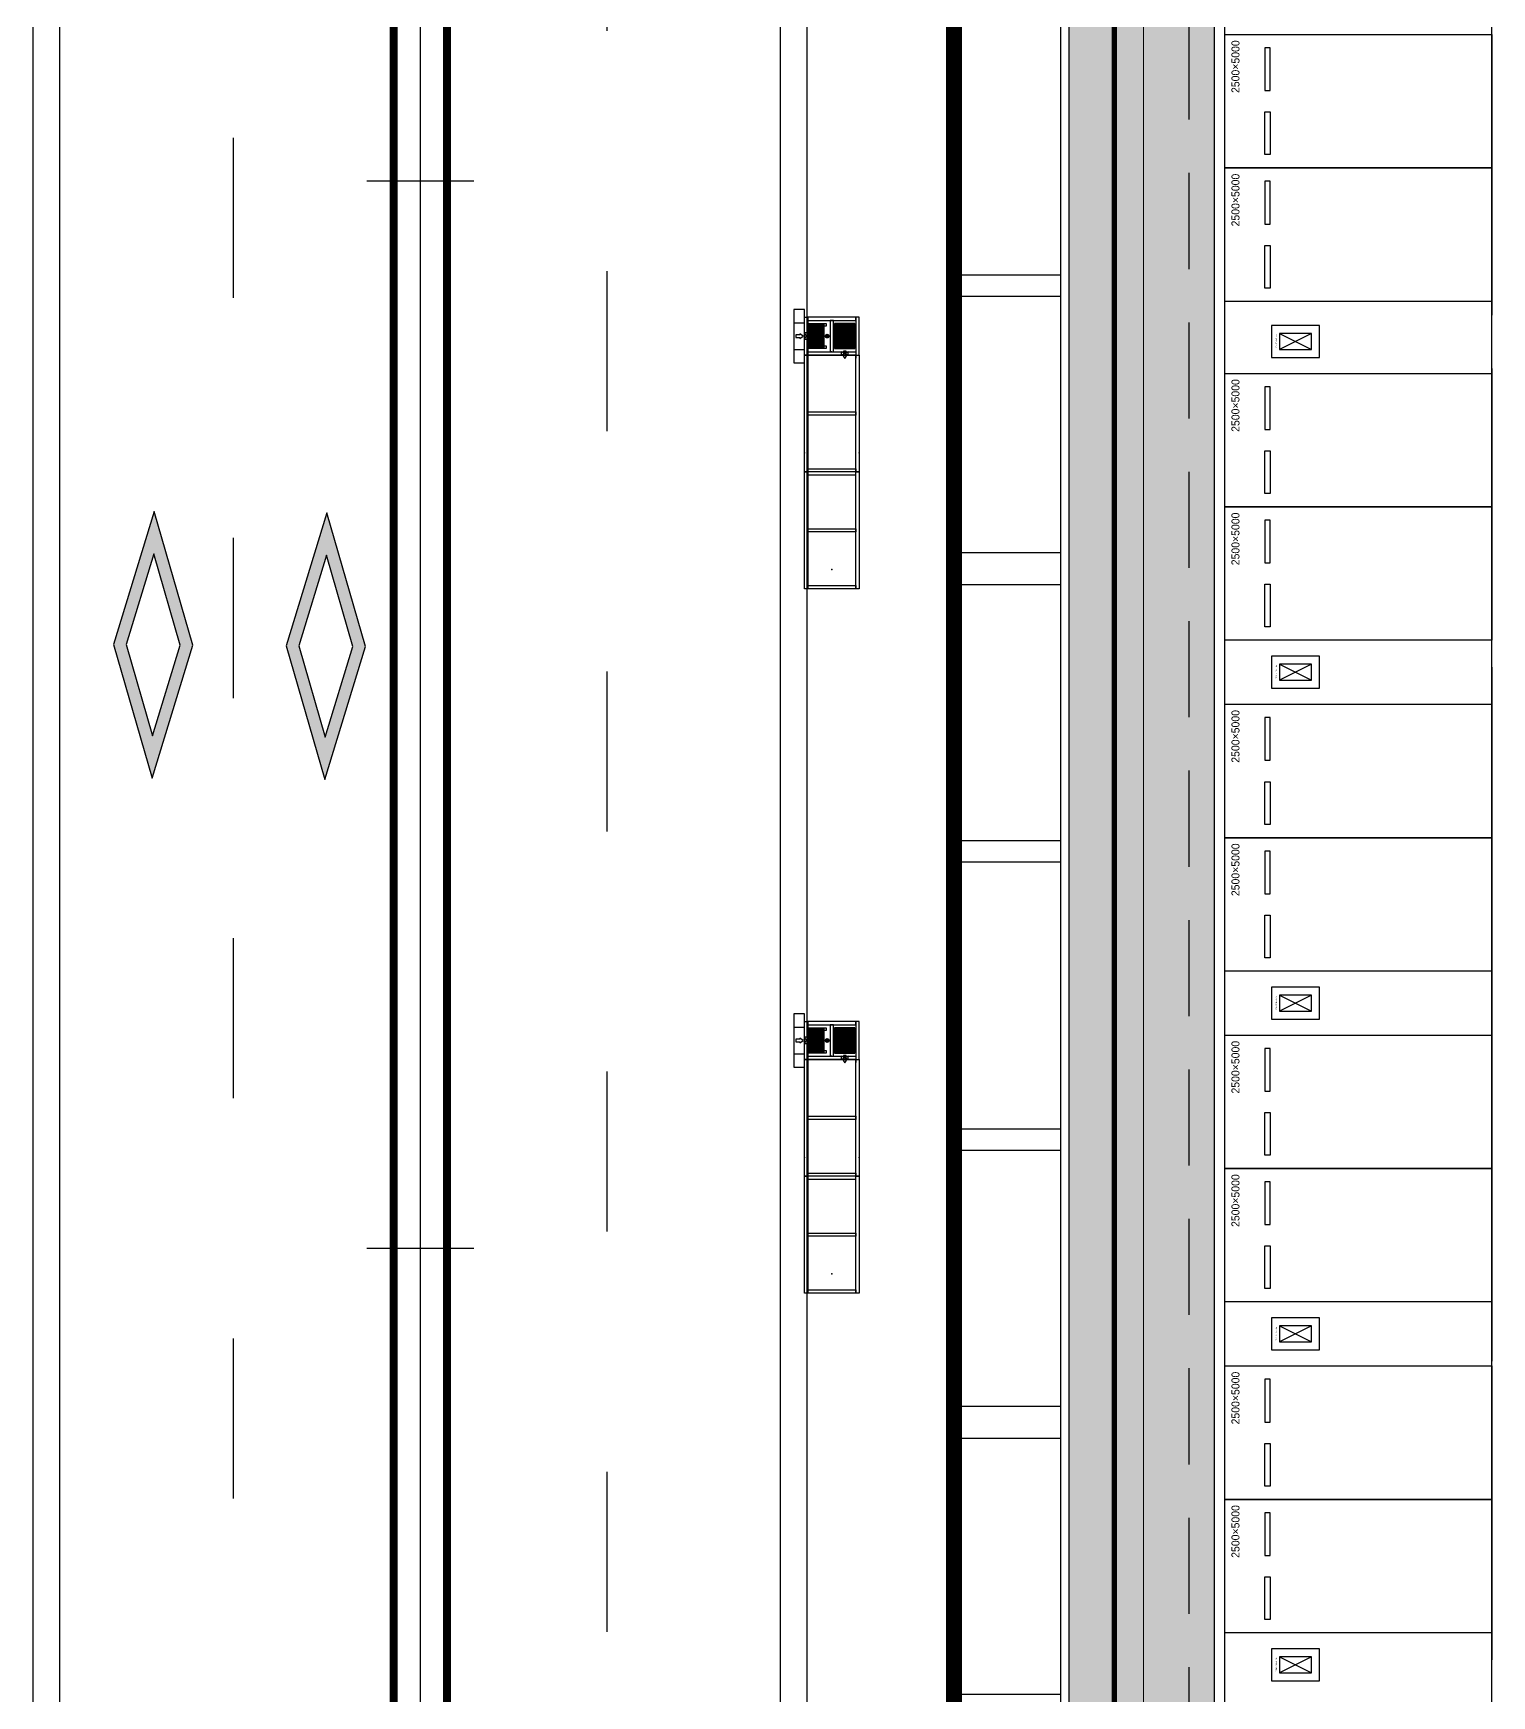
# Model space of a CAD drawing. Header units: millimetres. Extents: x -58335 to 291665, y -66693 to 213307.
# Drawn here: x 10133 to 37454, y 19475 to 50630 of the extents above; entities that cross this region are included whole.
import ezdxf
from ezdxf.enums import TextEntityAlignment as Align
from ezdxf.xclip import XClip

# ---------------------------------------------------------------- set-up
doc = ezdxf.new("R2010")
doc.units = ezdxf.units.MM
doc.header["$LTSCALE"] = 1000
doc.header["$XCLIPFRAME"] = 0
for name, pattern in [('X-SITE$0$ACAD_ISO03W100', [30, 12, -18]), ('X-SITE$0$H1', [1.5, 1, -0.5]), ('X-SITE$0$HID', [2.8, 1.8, -1]), ('X-SITE$0$HIDDEN', [0.375, 0.25, -0.125]), ('X-SITE$0$HIDDEN2', [4.75, 3.17, -1.58]), ('X-SITE$0$PHANTOM2', [1.25, 0.625, -0.125, 0.125, -0.125, 0.125, -0.125])]:
    doc.linetypes.add(name, pattern=pattern)
for name, color, linetype in [('X-SITE$0$-MY-계획선', 253, 'Continuous'), ('X-SITE$0$-MY-녹지', 254, 'Continuous'), ('X-SITE$0$-MY-녹지-건축한계선', 253, 'Continuous'), ('X-SITE$0$-MY-보조선', 253, 'Continuous'), ('X-SITE$0$-MY-포장선', 254, 'Continuous'), ('X-SITE$0$-경계휀스', 5, 'Continuous'), ('X-SITE$0$-보도선', 7, 'Continuous'), ('X-SITE$0$0-노면표시', 7, 'Continuous'), ('X-SITE$0$A-BOUNDARY(PLAN)', 2, 'X-SITE$0$PHANTOM2'), ('X-SITE$0$A-FUR', 252, 'X-SITE$0$H1'), ('X-SITE$0$A-HAT', 252, 'Continuous'), ('X-SITE$0$A-PARK', 8, 'Continuous'), ('X-SITE$0$A-ROAD', 6, 'Continuous'), ('X-SITE$0$A-ROAD-PED', 8, 'Continuous'), ('X-SITE$0$A-전기충전기', 1, 'Continuous'), ('X-SITE$0$PV-COL', 8, 'Continuous'), ('X-SITE$0$PV-주차장', 6, 'Continuous'), ('X-SITE$0$도로중심선', 9, 'Continuous'), ('X-SITE$0$도로체인', 9, 'Continuous'), ('X-SITE$0$식물재배화분', 253, 'Continuous'), ('X-SITE$0$차선계획', 7, 'Continuous')]:
    doc.layers.add(name, color=color, linetype=linetype)
doc.layers.add('X-SITE$0$-변경 블럭 외곽-', color=252, linetype='Continuous', lineweight=0)
doc.layers.add('X-SITE$0$NOPLOT', color=193, linetype='Continuous', plot=False)
doc.layers.add('X-SITE$0$건축한계선(3m)', color=193, linetype='Continuous', plot=False)
doc.styles.add('X-SITE$0$Gtx', font='')
doc.styles.add('X-SITE$0$XA-B2F_PLAN$0$XA-B2F_PLAN$0$Gtx', font='')
doc.styles.get('X-SITE$0$Gtx').set_extended_font_data('Dotum')
doc.styles.get('X-SITE$0$XA-B2F_PLAN$0$XA-B2F_PLAN$0$Gtx').set_extended_font_data('Dotum')
doc.linetypes.add('X-SITE$0$FENCELINE1', pattern='A,6.35,-2.54,[133,ltypeshp.shx,S=2.54,R=0,X=-2.54,Y=0],-2.54,25.4', length=36.83)
pattern_1 = [(0, (-29382.5, 14650.24), (317.5, 317.5), [158.75, -476.25]), (90, (-29303.13, 14570.87), (-317.5, 317.5), [158.75, -476.25])]

# ---------------------------------------------------------------- blocks, each defined once
blk = doc.blocks.new('X-SITE$0$240910_L-1F')
at = {"layer": 'X-SITE$0$-MY-녹지'}
h = blk.add_hatch(dxfattribs=at)
h.set_pattern_fill('CROSS', color=256, scale=50, style=2)
h.set_pattern_definition(pattern_1)
edge = h.paths.add_edge_path()
edge.add_line((18171, 114605), (18171, 166105))
edge.add_line((18171, 166105), (47421, 166105))
edge.add_line((47421, 166105), (47421, 168105))
edge.add_line((47421, 168105), (46571, 168105))
edge.add_line((46571, 168105), (46571, 168905))
edge.add_line((46571, 168905), (47284, 168905))
edge.add_arc((45571, 168205), 1850, 22.2338, 32.7206)
edge.add_line((47128, 169205), (6314, 169205))
edge.add_line((6314, 169205), (1000, 163892))
edge.add_line((1000, 163892), (1000, -788))
edge.add_line((1000, -788), (6314, -6102))
edge.add_line((6314, -6102), (95101, -6102))
edge.add_line((95101, -6102), (95316, -5952))
edge.add_line((95316, -5952), (98071, -5952))
edge.add_line((98071, -5952), (98071, -5402))
edge.add_line((98071, -5402), (96971, -5402))
edge.add_line((96971, -5402), (96971, -4402))
edge.add_line((96971, -4402), (98071, -4402))
edge.add_line((98071, -4402), (98071, 31055))
edge.add_arc((96271, 31055), 1800, 360, 450)
edge.add_line((96271, 32855), (91071, 32855))
edge.add_arc((91071, 31055), 1800, 90, 180)
edge.add_line((89271, 31055), (89271, 30055))
edge.add_line((89271, 30055), (96471, 30055))
edge.add_line((96471, 30055), (96471, -3545))
edge.add_line((96471, -3545), (8071, -3545))
edge.add_line((8071, -3545), (8071, -795))
edge.add_line((8071, -795), (2871, -795))
edge.add_line((2871, -795), (2871, 103855))
edge.add_line((2871, 103855), (49071, 103855))
edge.add_arc((49071, 105655), 1800, 270, 360)
edge.add_line((50871, 105655), (50871, 114605))
edge.add_line((50871, 114605), (18171, 114605))
h = blk.add_hatch(dxfattribs=at)
h.set_pattern_fill('CROSS', color=256, scale=50, style=2)
h.set_pattern_definition(pattern_1)
edge = h.paths.add_edge_path()
edge.add_line((18171, 114605), (18171, 166105))
edge.add_line((18171, 166105), (47421, 166105))
edge.add_line((47421, 166105), (47421, 168105))
edge.add_line((47421, 168105), (46571, 168105))
edge.add_line((46571, 168105), (46571, 168905))
edge.add_line((46571, 168905), (47284, 168905))
edge.add_arc((45571, 168205), 1850, 22.2338, 32.7206)
edge.add_line((47128, 169205), (6314, 169205))
edge.add_line((6314, 169205), (1000, 163892))
edge.add_line((1000, 163892), (1000, -788))
edge.add_line((1000, -788), (6314, -6102))
edge.add_line((6314, -6102), (95101, -6102))
edge.add_line((95101, -6102), (95316, -5952))
edge.add_line((95316, -5952), (98071, -5952))
edge.add_line((98071, -5952), (98071, -5402))
edge.add_line((98071, -5402), (96971, -5402))
edge.add_line((96971, -5402), (96971, -4402))
edge.add_line((96971, -4402), (98071, -4402))
edge.add_line((98071, -4402), (98071, 31055))
edge.add_arc((96271, 31055), 1800, 360, 450)
edge.add_line((96271, 32855), (91071, 32855))
edge.add_arc((91071, 31055), 1800, 90, 180)
edge.add_line((89271, 31055), (89271, 30055))
edge.add_line((89271, 30055), (96471, 30055))
edge.add_line((96471, 30055), (96471, -3545))
edge.add_line((96471, -3545), (8071, -3545))
edge.add_line((8071, -3545), (8071, -795))
edge.add_line((8071, -795), (2871, -795))
edge.add_line((2871, -795), (2871, 103855))
edge.add_line((2871, 103855), (49071, 103855))
edge.add_arc((49071, 105655), 1800, 270, 360)
edge.add_line((50871, 105655), (50871, 114605))
edge.add_line((50871, 114605), (18171, 114605))
at = {"layer": 'X-SITE$0$-MY-녹지-건축한계선'}
h = blk.add_hatch(dxfattribs=at)
h.set_pattern_fill('CROSS', color=256, scale=50, style=2)
h.set_pattern_definition(pattern_1)
h.paths.add_polyline_path([(1000, 83796), (150, 83796), (150, 62), (1000, -788)])
h.paths.add_polyline_path([(150, 91096), (1000, 91096), (1000, 131996), (150, 131996)])
h = blk.add_hatch(dxfattribs=at)
h.set_pattern_fill('CROSS', color=256, scale=50, style=2)
h.set_pattern_definition(pattern_1)
h.paths.add_polyline_path([(1000, 83796), (150, 83796), (150, 62), (1000, -788)])
h.paths.add_polyline_path([(150, 91096), (1000, 91096), (1000, 131996), (150, 131996)])
at = {"layer": 'X-SITE$0$-MY-계획선'}
blk.add_line((0, 0), (0, 83946), dxfattribs=at)
blk.add_line((0, 0), (0, 83946), dxfattribs=at)
at = {"layer": 'X-SITE$0$-MY-보조선'}
blk.add_line((150, 83796), (150, 62), dxfattribs=at)
blk.add_line((150, 83796), (150, 62), dxfattribs=at)
at = {"layer": 'X-SITE$0$-MY-포장선'}
for points in [[(0, 60746), (-2000, 60746)], [(0, 60746), (-2000, 60746)], [(0, 60346), (-2000, 60346)], [(0, 60346), (-2000, 60346)], [(0, 55546), (-2000, 55546)], [(0, 55546), (-2000, 55546)], [(0, 54946), (-2000, 54946)], [(0, 54946), (-2000, 54946)], [(0, 50146), (-2000, 50146)], [(0, 50146), (-2000, 50146)], [(0, 49746), (-2000, 49746)], [(0, 49746), (-2000, 49746)], [(0, 44746), (-2000, 44746)], [(0, 44746), (-2000, 44746)], [(0, 44346), (-2000, 44346)], [(0, 44346), (-2000, 44346)], [(0, 39546), (-2000, 39546)], [(0, 39546), (-2000, 39546)], [(0, 38946), (-2000, 38946)], [(0, 38946), (-2000, 38946)], [(0, 34146), (-2000, 34146)], [(0, 34146), (-2000, 34146)]]:
    blk.add_lwpolyline(points, dxfattribs=at)
at = {"layer": 'X-SITE$0$-경계휀스', "linetype": 'X-SITE$0$FENCELINE1', "lineweight": 0, "ltscale": 0.1}
blk.add_lwpolyline([(46571, 168505), (8161, 168505), (1550, 161894), (1550, -348)], dxfattribs=at)
blk.add_lwpolyline([(46571, 168505), (8161, 168505), (1550, 161894), (1550, -348)], dxfattribs=at)
blk = doc.blocks.new('X-SITE$0$SITE-2')
at = {"layer": 'X-SITE$0$도로중심선', "color": 252}
blk.add_lwpolyline([(184746.349, 192619.877), (184314.067, 192619.877, 0.414208), (184297.067, 192602.877), (184297.067, 192435.57, 0.414218), (184314.067, 192418.57), (184746.349, 192418.57)], format="xyb", dxfattribs=at)
at = {"layer": 'X-SITE$0$도로체인', "color": 252}
for p, q in [((184298.067, 192500.18), (184296.067, 192500.18)), ((184298.067, 192480.18), (184296.067, 192480.18))]:
    blk.add_line(p, q, dxfattribs=at)
blk = doc.blocks.new('X-SITE$0$A$C58c92af8')
at = {"layer": 'X-SITE$0$0-노면표시'}
h = blk.add_hatch(color=252, dxfattribs=at)
h.dxf.hatch_style = 1
h.paths.add_polyline_path([(302465, 343269), (303226, 345764), (302501, 348269), (301741, 345775)])
h.paths.add_polyline_path([(302471, 344062), (301976, 345773), (302496, 347476), (302990, 345766)], flags=16)
h = blk.add_hatch(color=252, dxfattribs=at)
h.dxf.hatch_style = 1
h.paths.add_polyline_path([(305699, 343245), (306460, 345740), (305735, 348245), (304975, 345750)])
h.paths.add_polyline_path([(305705, 344038), (305210, 345749), (305729, 347452), (306224, 345741)], flags=16)
at = {"layer": 'X-SITE$0$-보도선'}
blk.add_line((314736, 290099), (314736, 456906), dxfattribs=at)
at = {"layer": 'X-SITE$0$-보도선', "color": 252}
for points in [[(300236, 262849), (300236, 481406), (485736, 481406, 0.414214), (497736, 493406), (497736, 659907)], [(411757, 280099), (324736, 280099, -0.414214), (314736, 290099), (314736, 456906, -0.414214), (324736, 466906), (364557, 466906)]]:
    blk.add_lwpolyline(points, format="xyb", dxfattribs=at)
at = {"layer": 'X-SITE$0$0-노면표시', "color": 252}
for points in [[(302501, 348269), (301741, 345775), (302465, 343269), (303226, 345764)], [(305735, 348245), (304975, 345750), (305699, 343245), (306460, 345740)], [(302496, 347476), (301976, 345773), (302471, 344062), (302990, 345766)], [(305729, 347452), (305210, 345749), (305705, 344038), (306224, 345741)]]:
    blk.add_lwpolyline(points, close=True, dxfattribs=at)
at = {"layer": 'X-SITE$0$NOPLOT', "color": 251, "lineweight": 0}
blk.add_lwpolyline([(487915, 282849), (494986, 289920), (494986, 457085), (487915, 464156), (324557, 464156), (317486, 457085), (317486, 289920), (324557, 282849)], close=True, dxfattribs=at)
at = {"layer": 'X-SITE$0$차선계획', "color": 252}
for points in [[(300736, 262849), (300736, 455906, -0.437645), (325736, 480906), (485986, 480906, 0.414214), (498236, 493156), (498236, 659907)], [(411757, 279599), (324736, 279599, -0.414214), (314236, 290099), (314236, 456906, -0.414214), (324736, 467406), (364563, 467406)]]:
    blk.add_lwpolyline(points, format="xyb", dxfattribs=at)
at = {"layer": 'X-SITE$0$차선계획', "color": 252, "linetype": 'X-SITE$0$ACAD_ISO03W100', "ltscale": 0.25, "flags": 128}
for points in [[(303986, 292273), (303986, 455906, -0.441146), (325736, 477656), (488986, 477656)], [(310986, 289773), (310986, 456906, -0.414214), (324736, 470656), (486486, 470656)]]:
    blk.add_lwpolyline(points, format="xyb", dxfattribs=at)
at = {"layer": 'X-SITE$0$차선계획', "color": 252, "const_width": 150}
for points in [[(306986, 289773), (306986, 455906, -0.445456), (325736, 474656), (488986, 474656)], [(307986, 289773), (307986, 455906, -0.447216), (325736, 473656), (488986, 473656)]]:
    blk.add_lwpolyline(points, format="xyb", dxfattribs=at)
at = {"layer": 'X-SITE$0$A-FUR', "ltscale": 10, "xscale": 1000, "yscale": 1000, "zscale": 1000}
blk.add_blockref('X-SITE$0$SITE-2', (-183989581, -192145721), dxfattribs=at)
blk = doc.blocks.new('X-SITE$0$일반형')
at = {"layer": 'X-SITE$0$A-PARK'}
for p, q in [((-4250, 2250), (-4250, 1450)), ((-4150, 2250), (-4250, 2250)), ((-4150, 1450), (-4150, 2250)), ((-4250, 1450), (-4150, 1450)), ((-4250, 250), (-4250, 1050)), ((-4250, 1050), (-4150, 1050)), ((-4150, 1050), (-4150, 250)), ((-4150, 250), (-4250, 250))]:
    blk.add_line(p, q, dxfattribs=at)
blk.add_lwpolyline([(0, 2500), (0, 0), (-5000, 0), (-5000, 2500)], close=True, dxfattribs=at)
at = {"layer": 'X-SITE$0$NOPLOT', "ltscale": 10, "style": 'X-SITE$0$XA-B2F_PLAN$0$XA-B2F_PLAN$0$Gtx'}
blk.add_text('2500×5000', height=150, rotation=90, dxfattribs=at).set_placement((-4801, 1899), align=Align.MIDDLE_CENTER)
blk = doc.blocks.new('X-SITE$0$A$Cc6527170')
for p, q in [((350, 525), (50, -75)), ((350, -75), (50, 525))]:
    blk.add_line(p, q)
for points in [[(-100, -225), (500, -225), (500, 675), (-100, 675)], [(50, -75), (350, -75), (350, 525), (50, 525)]]:
    blk.add_lwpolyline(points, close=True)
at = {"linetype": 'Continuous', "style": 'X-SITE$0$Gtx'}
blk.add_text('주차장 PV 캐노피 기둥', height=20, dxfattribs=at).set_placement((200, 588, 0), align=Align.MIDDLE)
blk = doc.blocks.new('X-SITE$0$s4')
at = {"layer": 'X-SITE$0$식물재배화분'}
h = blk.add_hatch(dxfattribs=at)
h.set_pattern_fill('HONEY', color=8, scale=0.1, style=0)
h.set_pattern_definition([(180, (256.349269, 35.191289), (-0.01875, 0.0108253175), [0.0125, -0.025]), (60, (256.349269, 35.191289), (0.01874999996, 0.01082531757), [0.0125, -0.025]), (120, (256.349269, 35.191289), (-4e-11, 0.02165063507), [-0.025, 0.0125])])
h.paths.add_polyline_path([(0.235, 1.137), (0.235, 0.959), (-0.235, 0.959), (-0.235, 1.137)])
h = blk.add_hatch(dxfattribs=at)
h.set_pattern_fill('HONEY', color=8, scale=0.1, style=0)
h.set_pattern_definition([(180, (256.349269, 34.993789), (-0.01875, 0.0108253175), [0.0125, -0.025]), (60, (256.349269, 34.993789), (0.01874999996, 0.01082531757), [0.0125, -0.025]), (120, (256.349269, 34.993789), (-4e-11, 0.02165063507), [-0.025, 0.0125])])
h.paths.add_polyline_path([(0.235, 0.939), (0.235, 0.762), (-0.235, 0.762), (-0.235, 0.939)])
h = blk.add_hatch(dxfattribs=at)
h.set_pattern_fill('HEX', color=8, scale=0.05, style=0)
h.set_pattern_definition([(180, (0.93054, 0.26), (0, 0.01082532), [0.00625, -0.0125]), (60, (0.93054, 0.26), (0.009375, -0.00541266), [0.00625, -0.0125]), (120, (0.92429, 0.26), (0.009375, 0.00541266), [0.00625, -0.0125])])
h.paths.add_polyline_path([(-0.234, 0.261), (-0.234, 0.559), (0.234, 0.559), (0.234, 0.261)])
at = {"layer": 'X-SITE$0$식물재배화분', "color": 8}
for p, q in [((0.235, 1.137), (-0.235, 1.137)), ((-0.235, 1.137), (-0.235, 0.762)), ((0.235, 0.762), (0.235, 1.137)), ((-0.235, 0.762), (0.235, 0.762)), ((-0.235, 0.26), (-0.235, 0.56)), ((-0.235, 0.56), (0.235, 0.56)), ((-0.234, 0.261), (-0.234, 0.559)), ((-0.234, 0.559), (0.234, 0.559)), ((0.234, 0.559), (0.234, 0.261)), ((0.235, 0.56), (0.235, 0.26)), ((0.235, 0.26), (-0.235, 0.26)), ((0.234, 0.261), (-0.234, 0.261))]:
    blk.add_line(p, q, dxfattribs=at)
at = {"layer": 'X-SITE$0$식물재배화분', "linetype": 'X-SITE$0$HIDDEN', "ltscale": 3}
for p, q in [((0.355, 1.013), (0.295, 1.013)), ((2.605, 1.16), (2.605, 0.26)), ((0.356, 0.888), (0.295, 0.888))]:
    blk.add_line(p, q, dxfattribs=at)
at = {"layer": 'X-SITE$0$식물재배화분'}
for p, q in [((0.355, 0.26), (0.355, 1.16)), ((0.355, 1.16), (0.415, 1.16)), ((0.295, 0.71), (0.295, 0.74)), ((0.295, 0.71), (0.295, 0.68)), ((0.415, 0.26), (0.355, 0.26))]:
    blk.add_line(p, q, dxfattribs=at)
for points in [[(0.355, 1.22), (-0.355, 1.22), (-0.355, 1.16), (0.355, 1.16)], [(-0.295, 1.16), (-0.355, 1.16), (-0.355, 0.26), (-0.295, 0.26)], [(0.355, 1.16), (0.355, 0.26), (0.295, 0.26), (0.295, 1.16)], [(2.545, 1.16), (0.355, 1.16), (0.355, 1.22), (2.545, 1.22)], [(4.735, 1.16), (2.545, 1.16), (2.545, 1.22), (4.735, 1.22)], [(4.735, 1.16), (4.735, 0.26), (4.675, 0.26), (4.675, 1.16)], [(-0.355, 0.26), (0.355, 0.26), (0.355, 0.2), (-0.355, 0.2)], [(2.545, 0.2), (0.355, 0.2), (0.355, 0.26), (2.545, 0.26)], [(4.735, 0.2), (2.545, 0.2), (2.545, 0.26), (4.735, 0.26)]]:
    blk.add_lwpolyline(points, close=True, dxfattribs=at)
at = {"layer": 'X-SITE$0$식물재배화분', "color": 8}
for points in [[(0.235, 0.959), (-0.235, 0.959)], [(0.235, 0.939), (-0.235, 0.939)], [(0, 0.655), (0, 0.585)], [(0.035, 0.62), (-0.035, 0.62)]]:
    blk.add_lwpolyline(points, dxfattribs=at)
at = {"layer": 'X-SITE$0$식물재배화분', "color": 7}
for points in [[(0.35, 0.994), (0.35, 0.977), (0.28, 0.977), (0.28, 0.925), (0.35, 0.925), (0.35, 0.909), (0.418, 0.951)], [(-0.043, 0.107), (-0.026, 0.107), (-0.026, 0.037), (0.026, 0.037), (0.026, 0.107), (0.043, 0.107), (0, 0.175)]]:
    blk.add_lwpolyline(points, close=True, dxfattribs=at)
at = {"layer": 'X-SITE$0$식물재배화분', "linetype": 'X-SITE$0$HIDDEN', "ltscale": 3}
for points in [[(0.295, 1.013), (0.356, 0.888)], [(0.355, 1.013), (0.295, 0.888)], [(-0.062, 0.26), (-0.062, 0.2)], [(0.063, 0.2), (-0.062, 0.26)], [(-0.062, 0.2), (0.063, 0.26)], [(0.063, 0.26), (0.063, 0.2)]]:
    blk.add_lwpolyline(points, dxfattribs=at)
for points in [[(1.48, 0.26), (1.42, 0.26), (1.42, 1.16), (1.48, 1.16)], [(2.545, 1.16), (2.545, 0.26), (2.485, 0.26), (2.485, 1.16)], [(3.67, 0.26), (3.61, 0.26), (3.61, 1.16), (3.67, 1.16)]]:
    blk.add_lwpolyline(points, close=True, dxfattribs=at)
at = {"layer": 'X-SITE$0$식물재배화분', "color": 8}
for points in [[(0.295, 0.74), (-0.295, 0.74), (-0.295, 0.68), (0.295, 0.68)], [(-0.235, 0.56), (-0.235, 0.606), (-0.185, 0.606), (-0.185, 0.56)], [(0.185, 0.56), (0.185, 0.606), (0.235, 0.606), (0.235, 0.56)], [(0.5, 0.2), (-0.5, 0.2), (-0.5, 0), (0.5, 0)]]:
    blk.add_lwpolyline(points, close=True, dxfattribs=at)
for points in [[(-0.234, 0.463), (-0.194, 0.463, -0.414214), (-0.181, 0.45), (-0.181, 0.37, -0.414214), (-0.194, 0.358), (-0.234, 0.358)], [(-0.234, 0.363), (-0.194, 0.363, 0.414214), (-0.186, 0.37), (-0.186, 0.45, 0.414214), (-0.194, 0.458), (-0.234, 0.458)], [(0.234, 0.463), (0.194, 0.463, 0.414214), (0.182, 0.45), (0.182, 0.37, 0.414214), (0.194, 0.358), (0.234, 0.358)], [(0.234, 0.363), (0.194, 0.363, -0.414214), (0.187, 0.37), (0.187, 0.45, -0.414214), (0.194, 0.458), (0.234, 0.458)]]:
    blk.add_lwpolyline(points, format="xyb", dxfattribs=at)
at = {"layer": 'X-SITE$0$식물재배화분', "color": 8, "linetype": 'X-SITE$0$HIDDEN2', "ltscale": 0.2}
for points in [[(-0.25, 0), (-0.25, 0), (-0.25, 0.2)], [(0.25, 0), (0.25, 0), (0.25, 0.2)]]:
    blk.add_lwpolyline(points, dxfattribs=at)
at = {"layer": 'X-SITE$0$식물재배화분', "color": 8}
for centre, radius in [((0, 0.62), 0.035), ((0, 0.62), 0.03), ((-0.231, 0.46), 0.0025), ((-0.231, 0.36), 0.0025), ((0.232, 0.46), 0.0025), ((0.232, 0.36), 0.0025)]:
    blk.add_circle(centre, radius, dxfattribs=at)
at = {"layer": 'X-SITE$0$식물재배화분', "linetype": 'X-SITE$0$HIDDEN', "ltscale": 3}
for p in [(2.19, 1.22), (2.19, 0.2)]:
    blk.add_point(p, dxfattribs=at)
at = {"layer": 'X-SITE$0$식물재배화분'}
blk.add_point((4.375, 0.71), dxfattribs=at)
blk = doc.blocks.new('X-SITE$0$A$C2afb0e87')
at = {"layer": 'X-SITE$0$식물재배화분', "lineweight": 0, "xscale": 1000, "yscale": 1000, "zscale": 1000, "rotation": 270}
for p in [(-10071, -112600), (-10071, -125800)]:
    blk.add_blockref('X-SITE$0$s4', p, dxfattribs=at)

msp = doc.modelspace()

# ---------------------------------------------------------------- linework, layer by layer
at = {"layer": 'X-SITE$0$-변경 블럭 외곽-', "color": 8, "lineweight": 0, "elevation": 0}
msp.add_lwpolyline([(204882.5, 150483.9), (197811.4, 157555), (34453.6, 157555), (27382.5, 150484), (27382.5, -16680.8), (34453.6, -23751.8), (197811.4, -23751.8), (204882.5, -16680.8), (204882.5, 150483.9)], dxfattribs=at)
at = {"layer": 'X-SITE$0$A-BOUNDARY(PLAN)', "color": 2, "ltscale": 5, "const_width": 300, "elevation": 0}
msp.add_lwpolyline([(204882.5, 150483.9), (197811.4, 157555), (34453.6, 157555), (27382.5, 150484), (27382.5, -16680.8), (34453.6, -23751.8), (197811.4, -23751.8), (204882.5, -16680.8), (204882.5, 150483.9)], dxfattribs=at)
at = {"layer": 'X-SITE$0$A-BOUNDARY(PLAN)', "color": 2, "ltscale": 5, "const_width": 100, "elevation": 0}
msp.add_lwpolyline([(196568.8, 154555), (35696.2, 154555), (30382.5, 149241.3), (30382.5, -15438.1), (35696.2, -20751.8), (196568.8, -20751.8), (201882.5, -15438.1), (201882.5, 149241.3)], close=True, dxfattribs=at)
at = {"layer": 'X-SITE$0$A-HAT'}
msp.add_line((32253.6, 89205), (32253.6, -15445), dxfattribs=at)
at = {"layer": 'X-SITE$0$A-ROAD', "elevation": 0}
msp.add_lwpolyline([(121653.6, -26501.8, 0.4142136), (127653.6, -20501.8), (127653.6, 16405, 0.4142136), (125653.6, 18405), (120453.6, 18405, 0.4142136), (118453.6, 16405), (118453.6, 15205), (125653.6, 15205), (125653.6, -17995), (37653.6, -17995), (37653.6, -15245), (32453.6, -15245), (32453.6, 89005), (78453.6, 89005, 0.4142136), (80453.6, 91005), (80453.6, 154305, 0.4142136), (74453.6, 160305)], format="xyb", dxfattribs=at)
at = {"layer": 'X-SITE$0$A-ROAD-PED'}
msp.add_line((37453.6, -15245), (37453.6, 89005), dxfattribs=at)
msp.add_line((37453.6, -15245), (37453.6, 89005), dxfattribs=at)
at = {"layer": 'X-SITE$0$PV-주차장', "linetype": 'X-SITE$0$HID', "elevation": 0}
msp.add_lwpolyline([(31783.6, 89148), (37453.6, 89148), (37453.6, -15388), (31783.6, -15388)], close=True, dxfattribs=at)
at = {"layer": 'X-SITE$0$건축한계선(3m)', "linetype": 'X-SITE$0$HID', "lineweight": 0, "elevation": 0}
for points in [[(35696.2, 154555), (30382.5, 149241.3), (30382.5, -15438.1), (35696.2, -20751.8)], [(196568.8, 154555), (35696.2, 154555), (30382.5, 149241.3), (30382.5, -15438.1), (35696.2, -20751.8)]]:
    msp.add_lwpolyline(points, dxfattribs=at)

# ---------------------------------------------------------------- block references
msp.add_blockref('X-SITE$0$240910_L-1F', (29382.5, -14650.2))
at = {"layer": 'X-SITE$0$A-PARK'}
for p in [(37453.6, 48105), (37453.6, 45605), (37453.6, 41755), (37453.6, 39255), (37453.6, 35555), (37453.6, 33055), (37453.6, 29355), (37453.6, 26855), (37453.6, 23155), (37453.6, 20655)]:
    msp.add_blockref('X-SITE$0$일반형', p, dxfattribs=at)
at = {"layer": 'X-SITE$0$A-전기충전기'}
ref = msp.add_blockref('X-SITE$0$A$C58c92af8', (-290103.4, -306600.6), dxfattribs=at)
XClip(ref).set_block_clipping_path([(231768.3252820689, 239907.43377654), (581768.3252820689, 519907.4337765401)])
at = {"layer": 'X-SITE$0$PV-COL', "rotation": 90}
for p in [(34003.6, 44655), (34003.6, 38455), (34003.6, 32255), (34003.6, 26055), (34003.6, 19855)]:
    msp.add_blockref('X-SITE$0$A$Cc6527170', p, dxfattribs=at)
at = {"layer": 'X-SITE$0$식물재배화분'}
msp.add_blockref('X-SITE$0$A$C2afb0e87', (34453.6, 157555), dxfattribs=at)

doc.saveas('drawing.dxf')
